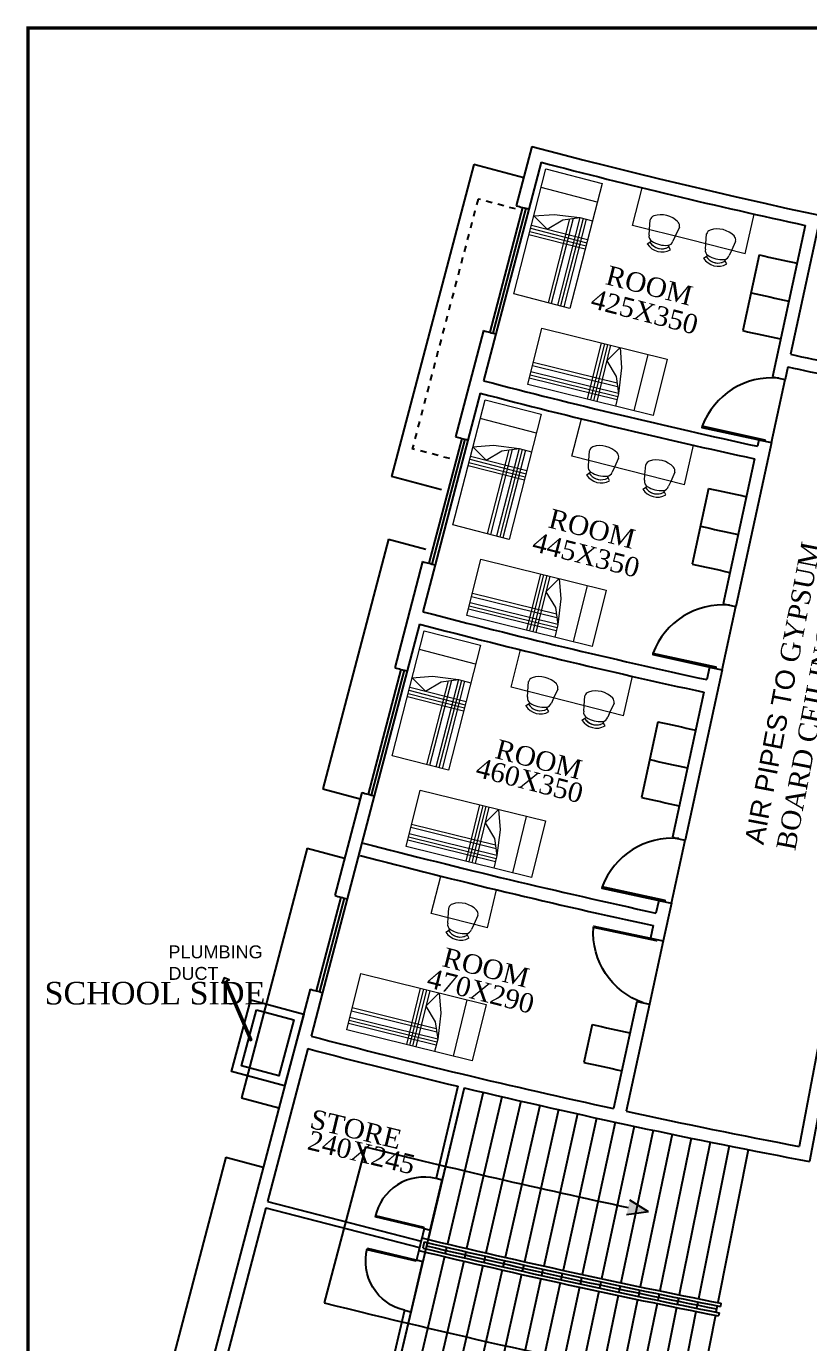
# Model space of a CAD drawing. Header units: metres. Extents: x 159409 to 239023, y 50504 to 95165.
# Drawn here: x 172420 to 173634, y 87816 to 89857 of the extents above; entities that cross this region are included whole.
import ezdxf

# ---------------------------------------------------------------- set-up
doc = ezdxf.new("R2010")
doc.units = ezdxf.units.M
doc.header["$MEASUREMENT"] = 0
doc.linetypes.add('HIDDEN', pattern=[0.125, 0.0625, -0.0625])
doc.layers.add('_Annotations', color=1, linetype='Continuous', lineweight=25)
doc.layers.add('FURN', color=8, linetype='Continuous', lineweight=5)
doc.layers.add('TEXT', color=3, linetype='Continuous')
doc.styles.add('DIM', font='times.ttf', dxfattribs={"height": 0.3})
doc.styles.get("Standard").update_dxf_attribs({"font": 'times.ttf', "height": 18})
doc.styles.add('Standard 360', font='arial.ttf')

# ---------------------------------------------------------------- blocks, each defined once
blk = doc.blocks.new('FRGHGHGHGH')
at = {"ltscale": 10}
h = blk.add_hatch(color=2, dxfattribs=at)
h.dxf.hatch_style = 1
h.paths.add_polyline_path([(196213.1, 120801.7), (196247.1, 120806.2), (196217.9, 120824.2)])
at = {"color": 2, "ltscale": 8}
for p, q in [((195961.5, 120998.2, 0.4), (195905.5, 120763.3, 0.4)), ((195990.7, 120991.3, 0.4), (195935.3, 120756.3, 0.4)), ((196019.9, 120984.5, 0.4), (195965.1, 120749.3, 0.4)), ((196049.1, 120977.7, 0.4), (195994.9, 120742.4, 0.4)), ((196078.4, 120971, 0.4), (196024.8, 120735.5, 0.4)), ((196107.6, 120964.4, 0.4), (196054.7, 120728.8, 0.4)), ((196136.9, 120957.9, 0.4), (196084.6, 120722.1, 0.4)), ((196166.2, 120951.4, 0.4), (196114.5, 120715.5, 0.4)), ((196195.5, 120945, 0.4), (196144.4, 120709, 0.4)), ((196224.9, 120938.7, 0.4), (196174.4, 120702.5, 0.4)), ((196254.2, 120932.5, 0.4), (196204.3, 120696.2, 0.4)), ((196283.6, 120926.3, 0.4), (196234.3, 120689.9, 0.4)), ((196313, 120920.2, 0.4), (196264.3, 120683.7, 0.4)), ((196342.4, 120914.2, 0.4), (196294.3, 120677.5, 0.4)), ((196371.8, 120908.3, 0.4), (196324.4, 120671.5, 0.4)), ((196401.2, 120902.4, 0.4), (196354.4, 120665.5, 0.4)), ((195904.3, 120758.5, 0.4), (195902, 120748.7, 0.4)), ((195934.1, 120751.4, 0.4), (195931.8, 120741.7, 0.4)), ((195900.8, 120743.9, 0.4), (195845.5, 120511.9, 0.4)), ((195930.7, 120736.8, 0.4), (195876, 120504.7, 0.4)), ((195960.6, 120729.8, 0.4), (195906.5, 120497.5, 0.4)), ((195964, 120744.4, 0.4), (195961.7, 120734.7, 0.4)), ((195993.8, 120737.5, 0.4), (195991.6, 120727.7, 0.4)), ((196023.7, 120730.7, 0.4), (196021.5, 120720.9, 0.4)), ((195990.5, 120722.9, 0.4), (195936.9, 120490.5, 0.4)), ((196020.4, 120716, 0.4), (195967.5, 120483.5, 0.4)), ((196050.3, 120709.3, 0.4), (195998, 120476.6, 0.4)), ((196053.6, 120723.9, 0.4), (196051.4, 120714.1, 0.4)), ((196083.5, 120717.2, 0.4), (196081.3, 120707.5, 0.4)), ((196113.4, 120710.6, 0.4), (196111.3, 120700.8, 0.4)), ((196080.2, 120702.6, 0.4), (196028.5, 120469.7, 0.4)), ((196110.2, 120696, 0.4), (196059.1, 120463, 0.4)), ((196140.2, 120689.4, 0.4), (196089.7, 120456.3, 0.4)), ((196143.4, 120704.1, 0.4), (196141.2, 120694.3, 0.4)), ((196173.3, 120697.6, 0.4), (196171.2, 120687.9, 0.4)), ((196203.3, 120691.3, 0.4), (196201.2, 120681.5, 0.4)), ((196233.3, 120685, 0.4), (196231.3, 120675.2, 0.4)), ((196170.2, 120683, 0.4), (196120.3, 120449.7, 0.4)), ((196200.2, 120676.6, 0.4), (196150.9, 120443.2, 0.4)), ((196230.2, 120670.3, 0.4), (196181.6, 120436.8, 0.4)), ((196263.3, 120678.8, 0.4), (196261.3, 120669, 0.4)), ((196293.3, 120672.6, 0.4), (196291.4, 120662.8, 0.4)), ((196323.4, 120666.6, 0.4), (196321.4, 120656.8, 0.4)), ((196359.3, 120664.5, 0.4), (196358.4, 120659.6, 0.4)), ((196359.3, 120664.5, 0.4), (196358.4, 120659.6, 0.4)), ((196260.3, 120664.1, 0.4), (196212.2, 120430.5, 0.4)), ((196290.4, 120657.9, 0.4), (196242.9, 120424.2, 0.4)), ((196320.5, 120651.9, 0.4), (196273.6, 120418, 0.4)), ((196350.6, 120645.9, 0.4), (196304.3, 120411.9, 0.4)), ((196353.5, 120660.6, 0.4), (196351.5, 120650.8, 0.4)), ((196356.4, 120649.8, 0.4), (196355.5, 120644.9, 0.4))]:
    blk.add_line(p, q, dxfattribs=at)
at = {"color": 2, "ltscale": 10}
for p, q in [((195808.2, 120907, 0.4), (195744.5, 120665.2, 0.4)), ((196247.1, 120806.2), (196217.9, 120824.2)), ((196247.1, 120806.2), (196213.1, 120801.7)), ((195895.7, 120765.7), (195891.1, 120746.2)), ((195899.4, 120759.6), (195897.1, 120749.9))]:
    blk.add_line(p, q, dxfattribs=at)
for radius, start, end in [(11653.5, 255.95847, 258.01393), (11903.5, 255.94349, 258.82445)]:
    blk.add_arc((198635.6, 132212.3), radius, start, end, dxfattribs=at)
at = {"color": 2, "ltscale": 8}
for radius, start, end in [(11790, 256.53878, 258.84875), (11770, 256.5387, 258.84879), (11785, 256.56307, 258.84876), (11775, 256.56305, 258.84878), (11780, 256.58737, 258.82445)]:
    blk.add_arc((198635.6, 132212.3), radius, start, end, dxfattribs=at)
blk = doc.blocks.new('TRTH')
at = {"color": 42, "ltscale": 8}
for p, q in [((-589.839, -68.759), (-589.839, -67.98)), ((-589.819, -68.759), (-589.819, -67.979)), ((-589.839, -68.759), (-589.819, -68.759)), ((-589.839, -68.859), (-589.039, -68.859))]:
    blk.add_line(p, q, dxfattribs=at)
blk.add_arc((-589.819, -68.759), 0.78, 0, 91.4693, dxfattribs=at)
blk = doc.blocks.new('GTGHTRH')
at = {"color": 8, "ltscale": 10}
blk.add_line((194239.1, 122846.8), (194339.1, 122846.8), dxfattribs=at)
blk.add_lwpolyline([(194239.1, 122856.8), (194241.1, 122856.8), (194241.1, 122956.8), (194239.1, 122956.8), (194239.1, 122856.8)], dxfattribs=at)
blk.add_arc((194224.9, 122842.9), 115.1, 6.9537, 81.8888, dxfattribs=at)
blk = doc.blocks.new('A$C25933C84')
at = {"linetype": 'Continuous'}
for p, q in [((0, 0.9), (2, 0.9)), ((0, 0), (0, 0.9)), ((0.3, 0.9), (0.3, 0)), ((0.6, 0.7), (0.6, 0.9)), ((2, 0.9), (2, 0)), ((0.65, 0.3), (0.6, 0.7)), ((0.7, 0.45), (0.6, 0.7)), ((0.9, 0.25), (0.7, 0.45)), ((0.75, 0), (0.65, 0.3)), ((0.75, 0), (0.9, 0.25)), ((2, 0), (0, 0))]:
    blk.add_line(p, q, dxfattribs=at)
for p, q in [((0.9, 0), (0.9, 0.9)), ((0.95, 0), (0.95, 0.9)), ((1, 0), (1, 0.9)), ((1.05, 0), (1.05, 0.9)), ((0.6, 0.8), (2, 0.8)), ((0.6, 0.75), (2, 0.75)), ((0.6, 0.7), (2, 0.7)), ((0.64, 0.6), (2, 0.6)), ((0.66, 0.55), (2, 0.55))]:
    blk.add_line(p, q)
blk = doc.blocks.new('RGGTHT')
at = {"layer": 'FURN'}
for p, q in [((196222.4, 122334.3), (196237.2, 122392.5)), ((196248.6, 122327.7), (196249.6, 122343)), ((196396.9, 122290.1), (196410.8, 122351.7)), ((196309.7, 122312.2), (196222.4, 122334.3)), ((196248, 122319.2), (196248.6, 122327.7)), ((196248, 122319.2), (196248.6, 122327.7)), ((196288.4, 122317.6), (196284.9, 122309.9)), ((196288.4, 122317.6), (196284.9, 122309.9)), ((196294.8, 122331.6), (196288.4, 122317.6)), ((196335.8, 122305.6), (196336.9, 122320.9)), ((196245.1, 122305.6), (196249.2, 122308.2)), ((196245.1, 122305.6), (196249.2, 122308.2)), ((196252.1, 122309.8), (196249.2, 122308.2)), ((196252.1, 122309.8), (196249.2, 122308.2)), ((196276.8, 122303.5), (196278.6, 122300.8)), ((196276.8, 122303.5), (196278.6, 122300.8)), ((196280.9, 122296.6), (196278.6, 122300.8)), ((196280.9, 122296.6), (196278.6, 122300.8)), ((196396.9, 122290.1), (196309.7, 122312.2)), ((196335.2, 122297.2), (196335.8, 122305.6)), ((196335.2, 122297.2), (196335.8, 122305.6)), ((196382, 122309.5), (196375.7, 122295.5)), ((196332.4, 122283.5), (196336.5, 122286.1)), ((196332.4, 122283.5), (196336.5, 122286.1)), ((196339.3, 122287.7), (196336.5, 122286.1)), ((196339.3, 122287.7), (196336.5, 122286.1)), ((196364.1, 122281.4), (196365.8, 122278.7)), ((196364.1, 122281.4), (196365.8, 122278.7)), ((196368.2, 122274.5), (196365.8, 122278.7)), ((196368.2, 122274.5), (196365.8, 122278.7)), ((196375.7, 122295.5), (196372.2, 122287.8)), ((196375.7, 122295.5), (196372.2, 122287.8))]:
    blk.add_line(p, q, dxfattribs=at)
for centre, radius, start, end in [((196257.8, 122340.9), 8.47, 108.0227, 165.7918), ((196257.8, 122340.9), 8.47, 108.0227, 165.7918), ((196266.4, 122314.5), 36.3, 43.5608, 108.0227), ((196266.4, 122314.5), 36.3, 43.5608, 108.0227), ((196286.6, 122333.6), 8.47, 345.7918, 43.5608), ((196286.6, 122333.6), 8.47, 345.7918, 43.5608), ((196256.2, 122317.2), 8.47, 165.7918, 240.9067), ((196256.2, 122317.2), 8.47, 165.7918, 240.9067), ((196345.1, 122318.8), 8.47, 108.0227, 165.7918), ((196345.1, 122318.8), 8.47, 108.0227, 165.7918), ((196353.7, 122292.4), 36.3, 43.5608, 108.0227), ((196353.7, 122292.4), 36.3, 43.5608, 108.0227), ((196373.8, 122311.6), 8.47, 345.7918, 43.5608), ((196373.8, 122311.6), 8.47, 345.7918, 43.5608), ((196267.8, 122319.9), 26.8, 212.1889, 299.3946), ((196267.8, 122319.9), 26.8, 212.1889, 299.3946), ((196267.8, 122319.9), 21.9, 212.1889, 299.3946), ((196267.8, 122319.9), 21.9, 212.1889, 286.144), ((196273.2, 122341.1), 37.8, 236.053, 275.5305), ((196273.2, 122341.1), 37.8, 236.053, 275.5305), ((196276.7, 122312), 8.47, 270.6768, 345.7918), ((196276.7, 122312), 8.47, 270.6768, 345.7918), ((196343.4, 122295.1), 8.47, 165.7918, 240.9067), ((196343.4, 122295.1), 8.47, 165.7918, 240.9067), ((196355, 122297.8), 26.8, 212.1889, 299.3946), ((196355, 122297.8), 26.8, 212.1889, 299.3946), ((196355, 122297.8), 21.9, 212.1889, 299.3946), ((196355, 122297.8), 21.9, 212.1889, 286.144), ((196360.4, 122319), 37.8, 236.053, 275.5305), ((196360.4, 122319), 37.8, 236.053, 275.5305), ((196364, 122289.9), 8.47, 270.6768, 345.7918), ((196364, 122289.9), 8.47, 270.6768, 345.7918)]:
    blk.add_arc(centre, radius, start, end, dxfattribs=at)
blk = doc.blocks.new('GRGTHT')
at = {"layer": 'FURN'}
for p, q in [((195910.3, 121268.2), (195925, 121326.3)), ((195997.5, 121246.1), (196011.7, 121305)), ((195936.4, 121261.5), (195937.5, 121276.8)), ((195997.5, 121246.1), (195910.3, 121268.2)), ((195935.8, 121253.1), (195936.4, 121261.6)), ((195935.8, 121253.1), (195936.4, 121261.5)), ((195982.6, 121265.4), (195976.3, 121251.4)), ((195933, 121239.5), (195937.1, 121242)), ((195933, 121239.5), (195937.1, 121242)), ((195939.9, 121243.6), (195937.1, 121242)), ((195939.9, 121243.6), (195937.1, 121242)), ((195964.7, 121237.3), (195966.4, 121234.6)), ((195964.7, 121237.3), (195966.4, 121234.6)), ((195976.3, 121251.4), (195972.8, 121243.7)), ((195976.3, 121251.4), (195972.8, 121243.7)), ((195968.8, 121230.4), (195966.4, 121234.6)), ((195968.8, 121230.4), (195966.4, 121234.6))]:
    blk.add_line(p, q, dxfattribs=at)
for centre, radius, start, end in [((195945.7, 121274.8), 8.47, 108.0227, 165.7918), ((195945.7, 121274.8), 8.47, 108.0227, 165.7918), ((195954.3, 121248.3), 36.3, 43.5608, 108.0227), ((195954.3, 121248.3), 36.3, 43.5608, 108.0227), ((195974.4, 121267.5), 8.47, 345.7918, 43.5608), ((195974.4, 121267.5), 8.47, 345.7918, 43.5608), ((195955.7, 121253.7), 26.8, 212.1889, 299.3946), ((195955.7, 121253.7), 26.8, 212.1889, 299.3946), ((195944.1, 121251), 8.47, 165.7918, 240.9067), ((195944.1, 121251), 8.47, 165.7918, 240.9067), ((195955.7, 121253.7), 21.9, 212.1889, 299.3946), ((195955.7, 121253.7), 21.9, 212.1889, 286.144), ((195961, 121275), 37.8, 236.053, 275.5305), ((195961, 121275), 37.8, 236.053, 275.5305), ((195964.6, 121245.8), 8.47, 270.6768, 345.7918), ((195964.6, 121245.8), 8.47, 270.6768, 345.7918)]:
    blk.add_arc(centre, radius, start, end, dxfattribs=at)

msp = doc.modelspace()

# ---------------------------------------------------------------- linework, layer by layer
at = {"color": 0, "ltscale": 8}
for p, q in [((173203.721, 89670.486, 0.421), (173179.526, 89578.619, 0.421)), ((173217.973, 89646.071, 0.421), (173198.872, 89573.544, 0.421)), ((173189.201, 89576.091, 0.421), (173138.265, 89382.686, 0.421)), ((173194.036, 89574.818, 0.421), (173143.1, 89381.412, 0.421)), ((173198.872, 89573.544, 0.421), (173147.935, 89380.139, 0.421)), ((173128.589, 89385.214, 0.421), (173085.293, 89220.82, 0.421)), ((173147.935, 89380.139, 0.421), (173128.834, 89307.612, 0.421)), ((173123.74, 89288.271, 0.421), (173104.639, 89215.744, 0.421)), ((173094.968, 89218.291, 0.421), (173044.032, 89024.886, 0.421)), ((173099.803, 89217.018, 0.421), (173048.867, 89023.613, 0.421)), ((173104.639, 89215.744, 0.421), (173053.702, 89022.339, 0.421)), ((173034.357, 89027.415, 0.421), (172991.06, 88863.021, 0.421)), ((173053.702, 89022.339, 0.421), (173034.601, 88949.812, 0.421)), ((173034.601, 88949.812, 0.421), (173034.601, 88949.812, 0.421)), ((173029.507, 88930.472, 0.421), (173010.406, 88857.945, 0.421)), ((173000.735, 88860.492, 0.421), (172949.799, 88667.086, 0.421)), ((173005.57, 88859.218, 0.421), (172954.634, 88665.813, 0.421)), ((173010.406, 88857.945, 0.421), (172959.469, 88664.54, 0.421)), ((172940.124, 88669.616, 0.421), (172898.101, 88510.057, 0.421)), ((172959.469, 88664.54, 0.421), (172917.446, 88504.98, 0.421)), ((172907.776, 88507.527, 0.421), (172869.573, 88362.473, 0.421)), ((172912.611, 88506.254, 0.421), (172874.408, 88361.2, 0.421)), ((172917.446, 88504.98, 0.421), (172879.243, 88359.926, 0.421)), ((172859.898, 88365.003, 0.421), (172616.714, 87441.638, 0.421)), ((172879.243, 88359.926, 0.421), (172861.416, 88292.234, 0.421)), ((172856.322, 88272.894, 0.421), (172793.924, 88035.973, 0.421)), ((172791.252, 88026.335, 0.421), (172677.918, 87596.009, 0.421))]:
    msp.add_line(p, q, dxfattribs=at)
at = {"color": 0, "ltscale": 10}
for p, q in [((173113.625, 89642.509, 0.421), (172986.283, 89158.997, 0.421)), ((173190.987, 89622.135), (173113.625, 89642.509, 0.421)), ((173627.356, 89548.18), (173576.412, 89313.649)), ((173646.904, 89543.954), (173604.451, 89348.511)), ((173556.025, 89502.456), (173530.553, 89385.188)), ((173600.206, 89328.967), (173595.961, 89309.422)), ((173574.734, 89211.701), (173519.546, 88957.625)), ((173555.186, 89215.927), (173553.063, 89206.155)), ((173548.818, 89186.611), (173499.997, 88961.852)), ((173063.645, 89138.623), (172986.283, 89158.997, 0.421)), ((173477.486, 89140.881), (173452.014, 89023.614)), ((172981.438, 89062.071, 0.421), (172879.565, 88675.261, 0.421)), ((172981.438, 89062.071, 0.421), (173039.459, 89046.79, 0.421)), ((173498.319, 88859.904), (173441.004, 88596.038)), ((173478.771, 88864.131), (173474.526, 88844.587)), ((173470.281, 88825.042), (173421.46, 88600.284)), ((173398.947, 88779.307), (173373.475, 88662.039)), ((172879.565, 88675.261, 0.421), (172937.586, 88659.98, 0.421)), ((172855.379, 88583.429, 0.421), (172753.506, 88196.619, 0.421)), ((172855.379, 88583.429, 0.421), (172913.4, 88568.148, 0.421)), ((173400.234, 88502.562), (173395.988, 88483.018)), ((173419.782, 88498.335), (173407.046, 88439.702)), ((173391.743, 88463.474), (173387.498, 88443.93)), ((173366.271, 88346.208), (173330.187, 88180.082)), ((173385.819, 88341.98), (173349.735, 88175.854)), ((173297.059, 88310.238), (173284.323, 88251.604)), ((173651.394, 88298.277), (173617.996, 88121.402)), ((173671.044, 88294.548), (173633.934, 88098.021)), ((173089.119, 88214.598), (173055.14, 88072.109)), ((173098.846, 88212.278), (173064.827, 88069.62)), ((172753.506, 88196.619, 0.421), (172811.527, 88181.338, 0.421)), ((172729.32, 88104.787, 0.421), (172627.446, 87717.977, 0.421)), ((172729.32, 88104.787, 0.421), (172787.341, 88089.506, 0.421)), ((173055.14, 88072.109, 0.003), (173064.856, 88069.613, -0.014)), ((172793.924, 88035.973, 0.421), (173031.94, 87974.822, 0)), ((172791.252, 88026.335, 0.421), (173029.62, 87965.093, 0)), ((173036.58, 87994.279), (173031.94, 87974.822)), ((173036.576, 87994.28, 0.001), (173046.604, 87991.704, -0.017)), ((173046.267, 87991.79), (173034.667, 87943.147)), ((173028.461, 87960.23), (173024.98, 87945.636)), ((173024.98, 87945.636, -0.001), (173034.697, 87943.139, -0.018)), ((173006.421, 87867.806), (172926.745, 87533.69)), ((173016.108, 87865.317), (172982.864, 87725.912)), ((173006.421, 87867.806, -0.003), (173016.108, 87865.317, -0.02))]:
    msp.add_line(p, q, dxfattribs=at)
at = {"color": 0, "linetype": 'HIDDEN', "ltscale": 150}
for p, q in [((173120.231, 89589.065, 0.316), (173018.358, 89202.255, 0.316)), ((173178.253, 89573.784), (173120.231, 89589.065, 0.316)), ((173076.379, 89186.974), (173018.358, 89202.255, 0.316))]:
    msp.add_line(p, q, dxfattribs=at)
at = {"color": 6, "const_width": 5.123}
msp.add_lwpolyline([(179166.557, 89854.015), (179166.557, 85112.189), (172422.808, 85112.189), (172422.808, 89854.015)], close=True, dxfattribs=at)
at = {"color": 0, "ltscale": 10}
for radius, start, end in [(10088.5, 255.2456003, 284.7551355), (10108.5, 255.3589611, 257.7449634), (10158.5, 255.2455128, 255.2455973), (10183.5, 255.2455922, 255.3581231), (10168.5, 257.4068834, 257.7449634), (10228.5, 257.4088665, 257.7449634), (10383.5, 255.2455882, 255.3559475), (10288.5, 257.4108266, 257.7449634), (10308.5, 257.8561256, 258.2480397), (10328.5, 257.8559104, 258.2480397), (10458.5, 255.3551532, 257.7449634), (10348.5, 257.7449634, 257.855696), (10478.5, 255.3549432, 257.7449634), (10553.5, 255.2455777, 255.3541632), (10448.5, 257.7449634, 257.8546362), (10538.5, 257.4187533, 257.7449634), (10598.5, 257.4206, 257.7449634), (10753.5, 255.245574, 255.3521361), (10658.5, 257.422426, 257.7449634), (10708.5, 257.7449634, 257.8519733), (10828.5, 255.3513953, 257.7449634), (10848.5, 255.3511995, 257.7449634), (10923.5, 255.2455642, 255.3504715), (10808.5, 257.7449634, 257.8509833), (10908.5, 257.4298179, 257.7449634), (10968.5, 257.4315419, 257.7449634), (11123.5, 255.2455607, 255.3485783), (11028.5, 257.433247, 257.7449634), (11198.5, 255.3589611, 257.7449634), (11078.5, 257.7449634, 257.8483994), (11218.5, 255.3589611, 257.7449634), (11288.5, 255.2455525, 255.3470669), (11178.5, 257.7449634, 257.8474741), (11238.5, 257.7449634, 257.8471086), (11438.5, 255.24555, 255.3457307), (11338.5, 257.7449634, 257.8471086), (11388.5, 257.4431007, 257.7449634), (11508.5, 255.3451191, 257.7449634), (11528.5, 255.3449457, 256.5376757), (11448.5, 257.4446828, 257.7449634), (11528.5, 256.587375, 259.3069293), (11508.5, 257.8445347, 259.207358)]:
    msp.add_arc((175773.022, 99426.332), radius, start, end, dxfattribs=at)
at = {"layer": '_Annotations', "elevation": 0.842}
msp.add_lwpolyline([(172769.795, 88286.767), (172730.632, 88377.842), (172734.792, 88379.631), (172726.859, 88382.793), (172723.698, 88374.86), (172727.858, 88376.649), (172767.022, 88285.574)], close=True, dxfattribs=at)
at = {"layer": '_Annotations', "color": 31, "elevation": 0.842}
for points in [[(172767.984, 88348.383), (172850.115, 88326.485), (172820.489, 88215.367), (172738.358, 88237.264)], [(172776.842, 88333.084), (172834.817, 88317.627), (172811.631, 88230.665), (172753.656, 88246.122)]]:
    msp.add_lwpolyline(points, close=True, dxfattribs=at)

# ---------------------------------------------------------------- block references
at = {"color": 4}
for name, p in [('RGGTHT', (-22862.625, -32785.978)), ('RGGTHT', (-22956.858, -33143.778)), ('RGGTHT', (-23051.091, -33501.577, 0.421)), ('GRGTHT', (-22862.625, -32785.978)), ('FRGHGHGHGH', (-22862.625, -32785.978))]:
    msp.add_blockref(name, p, dxfattribs=at)
at = {"color": 4, "rotation": 77.74496337509231}
for p in [(252392.271, -126677.075), (252315.856, -127028.872), (252237.319, -127390.441)]:
    msp.add_blockref('GTGHTRH', p, dxfattribs=at)
at = {"color": 4, "xscale": -1, "rotation": 77.88787818154118}
msp.add_blockref('GTGHTRH', (334275.442, 252578.444), dxfattribs=at)
at = {"color": 4, "yscale": 100, "zscale": 100}
for p, xscale, rotation in [((179979.251, 146970.21, -0.016), 100, 76.63687054609126), ((152896.783, 32077.329, -0.017), -99.99999999999999, 76.83638867912377)]:
    msp.add_blockref('TRTH', p, dxfattribs=dict(at, xscale=xscale, rotation=rotation))
at = {"layer": 'FURN', "extrusion": (1.72e-14, -6.3e-15, -1), "xscale": -99.99999999999994, "yscale": 99.99999999999993, "zscale": -99.99999999999994, "rotation": 104.4152730130258}
for p in [(-173225.302, 89635.784, 0), (-173131.069, 89277.984, 0), (-173036.836, 88920.185, -0.421)]:
    msp.add_blockref('A$C25933C84', p, dxfattribs=at)
at = {"layer": 'FURN', "extrusion": (-6.1e-15, -1.73e-14, -1), "xscale": -99.99999999999994, "yscale": 99.99999999999993, "zscale": -99.99999999999994, "rotation": 193.8640754104753}
for p in [(-173413.041, 89341.186, 0), (-173318.808, 88983.387, 0), (-173224.575, 88625.587, -0.421), (-173132.691, 88341.422, 0)]:
    msp.add_blockref('A$C25933C84', p, dxfattribs=at)

# ---------------------------------------------------------------- texts
at = {"color": 1, "ltscale": 10, "insert": (172448.448, 88376.377), "char_height": 35, "attachment_point": 1}
msp.add_mtext_dynamic_manual_height_columns('{\\C3;SCHOOL SIDE}', width=787.70155, gutter_width=90, heights=[0], dxfattribs=at)
at = {"layer": '_Annotations', "insert": (173532.975, 88593.278), "char_height": 30, "attachment_point": 1, "rotation": 79.206896, "style": 'Standard 360'}
msp.add_mtext('AIR PIPES TO{\\C1; \\fTimes New Roman|b0|i0|c0|p18;GYPSUM  \\PBOARD CEILING TROUGH DUCT  } ', dxfattribs=at)
at = {"layer": '_Annotations', "insert": (172640.456, 88432.834, 0.842), "char_height": 8.45393, "attachment_point": 1, "style": 'Standard 360'}
msp.add_mtext('{\\H2.3658x;PLUMBING \\PDUCT}', dxfattribs=at)
at = {"layer": 'TEXT', "lineweight": -2, "ltscale": 2, "char_height": 30, "attachment_point": 7, "style": 'DIM'}
for s, insert, width, rotation in [('{\\C3;ROOM}', (173315.979, 89457.099), 355.21968, 345.602393), ('{\\C3;425X350}', (173292.851, 89420.388), 355.21968, 345.602393), ('{\\C3;ROOM}', (173227.286, 89080.278), 355.21968, 345.602393), ('{\\C3;445X350}', (173202.291, 89043.838), 355.21968, 345.602393), ('{\\C3;ROOM}', (173144.754, 88723.088), 355.21968, 345.602393), ('{\\C3;460X350}', (173114.685, 88694.356), 355.21968, 345.602393), ('{\\C3;ROOM}', (173062.925, 88400.578), 355.21968, 345.602393), ('{\\C3;470X290}', (173038.899, 88368.19), 355.21968, 345.602393), ('{\\C3;STORE}', (172857.668, 88150.04), 592.79045, 346.457975), ('{\\C3;240X245}', (172854.009, 88116.869), 592.79045, 346.457975)]:
    msp.add_mtext(s, dxfattribs=dict(at, insert=insert, width=width, rotation=rotation))

doc.saveas('drawing.dxf')
